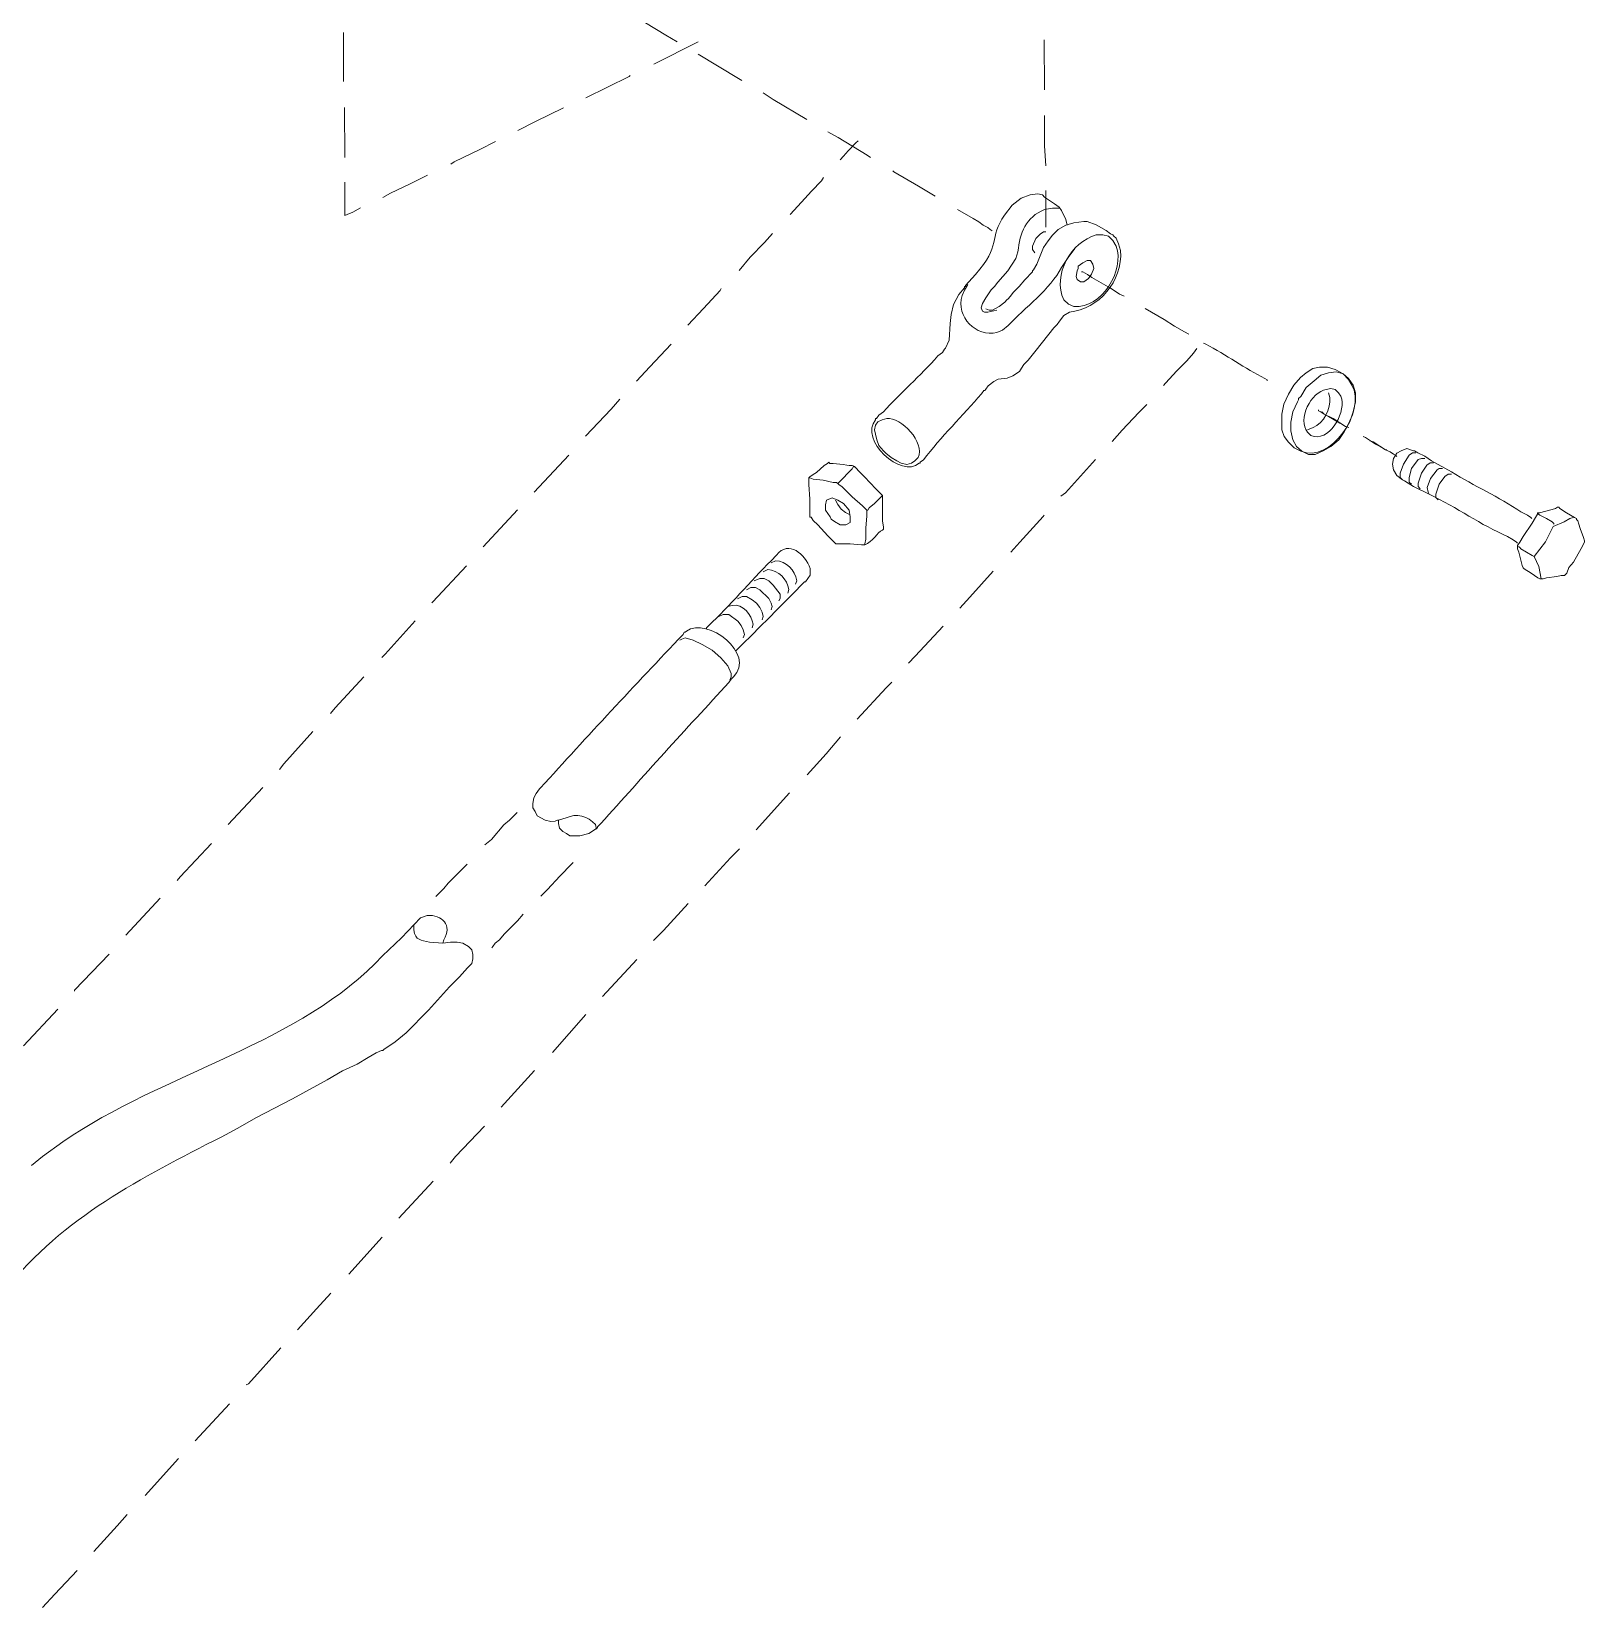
# Model space of a CAD drawing. Extents: x 0 to 593, y 0 to 274.
# Drawn here: x 539.98 to 570.89, y 79.55 to 110.9 of the extents above; entities that cross this region are included whole.
import ezdxf

# ---------------------------------------------------------------- set-up
doc = ezdxf.new("R2010")
doc.units = 0
doc.header["$LTSCALE"] = 0.3
doc.header["$MEASUREMENT"] = 0
doc.layers.add('1', color=1, linetype='CONTINUOUS')

msp = doc.modelspace()

# ---------------------------------------------------------------- linework, layer by layer
at = {"layer": '1', "color": 41, "lineweight": 13}
for points in [[(552.83, 110.695), (552.608, 110.827), (551.985, 111.203)], [(546.193, 109.901), (546.19, 110.878)], [(553.252, 110.696), (552.365, 110.249)], [(560.138, 109.736), (560.135, 110.735)], [(554.12, 109.921), (554.053, 109.965), (553.252, 110.451)], [(551.899, 110.026), (551.877, 110.004), (551.012, 109.58)], [(555.41, 109.147), (554.742, 109.545), (554.542, 109.678)], [(546.219, 108.391), (546.216, 109.39)], [(550.568, 109.379), (550.014, 109.111), (549.659, 108.933)], [(560.164, 108.226), (560.14, 108.626), (560.139, 109.225)], [(556.677, 108.395), (556.61, 108.439), (556.032, 108.793), (555.832, 108.904)], [(549.216, 108.709), (548.905, 108.553), (548.395, 108.308), (548.328, 108.263)], [(556.078, 108.349), (556.144, 108.416), (556.233, 108.527), (556.388, 108.683), (556.432, 108.727)], [(546.532, 107.393), (546.377, 107.303), (546.266, 107.259), (546.222, 107.236), (546.22, 107.902)], [(547.863, 108.04), (547.508, 107.861), (547.131, 107.683), (546.976, 107.594)], [(555.081, 107.259), (555.303, 107.503), (555.502, 107.726), (555.701, 107.926), (555.746, 107.993)], [(557.967, 107.621), (557.633, 107.82), (557.144, 108.107), (557.122, 108.13)], [(559.345, 107.247), (559.5, 107.447), (559.677, 107.581), (559.854, 107.648), (560.01, 107.671), (560.099, 107.649), (560.143, 107.604), (560.343, 107.472), (560.432, 107.405), (560.477, 107.339), (560.566, 107.161), (560.589, 107.05)], [(560.167, 107.005), (560.165, 107.738)], [(559.101, 106.936), (559.057, 106.958), (559.012, 107.002), (558.923, 107.046), (558.834, 107.113), (558.723, 107.179), (558.412, 107.356)], [(560.432, 107.383), (560.299, 107.383), (560.144, 107.36)], [(558.972, 105.381), (559.038, 105.359), (559.105, 105.359), (559.238, 105.426), (559.349, 105.515), (559.393, 105.56), (559.415, 105.582), (559.46, 105.626), (559.526, 105.715), (559.637, 105.827), (559.747, 105.96), (559.903, 106.116), (559.902, 106.138), (559.925, 106.16), (559.991, 106.272), (560.123, 106.605), (560.212, 106.738), (560.3, 106.85), (560.411, 106.961), (560.566, 107.05), (560.722, 107.095), (560.921, 107.118), (560.988, 107.118), (561.166, 107.052), (561.366, 106.941), (561.455, 106.875), (561.499, 106.853), (561.522, 106.831), (561.566, 106.786), (561.611, 106.675), (561.656, 106.542)], [(560.167, 106.916), (560.123, 106.916), (560.056, 106.871), (559.967, 106.782), (559.901, 106.627), (559.901, 106.56), (559.946, 106.494)], [(554.063, 106.146), (554.284, 106.413), (554.572, 106.702), (554.727, 106.88)], [(560.48, 106.206), (560.612, 106.406), (560.745, 106.584)], [(559.613, 106.515), (559.569, 106.382), (559.414, 106.137), (559.215, 105.914), (559.148, 105.825), (559.082, 105.759), (558.971, 105.603), (558.905, 105.492), (558.883, 105.403), (558.905, 105.336), (558.95, 105.314), (559.016, 105.314), (559.194, 105.359)], [(558.019, 104.446), (558.108, 104.513), (558.152, 104.579), (558.174, 104.602), (558.241, 104.757), (558.262, 105.09), (558.284, 105.268), (558.328, 105.468), (558.438, 105.668), (558.549, 105.802), (558.549, 105.824), (558.571, 105.824), (558.571, 105.846), (558.77, 106.069)], [(560.902, 106.118), (560.88, 106.118)], [(553.044, 105.055), (553.354, 105.389), (553.686, 105.745), (553.708, 105.79)], [(558.615, 105.869), (558.549, 105.757), (558.505, 105.646)], [(561.725, 105.632), (561.636, 105.676)], [(560.637, 105.318), (560.526, 105.252), (560.438, 105.14), (560.394, 105.074), (560.327, 105.007), (559.973, 104.562), (559.818, 104.362), (559.73, 104.273), (559.685, 104.206), (559.641, 104.139), (559.508, 104.05), (559.397, 104.005), (559.22, 103.983), (559.131, 103.938), (559.02, 103.849), (558.976, 103.782), (558.954, 103.76), (558.931, 103.76), (558.887, 103.693)], [(563.014, 104.88), (562.925, 104.924), (562.725, 105.035), (562.525, 105.168), (562.147, 105.389)], [(559.195, 104.915), (559.306, 104.96), (559.417, 105.049)], [(563.303, 104.703), (563.348, 104.681)], [(552.025, 103.942), (552.291, 104.232), (552.712, 104.677)], [(562.506, 103.858), (562.55, 103.902), (562.772, 104.147), (562.971, 104.347), (563.104, 104.503), (563.17, 104.592)], [(565.241, 102.554), (565.107, 102.621), (564.996, 102.731), (564.907, 102.842), (564.862, 102.975), (564.861, 103.286), (564.905, 103.486), (564.994, 103.686), (565.104, 103.864), (565.237, 104.02), (565.348, 104.109), (565.481, 104.198), (565.614, 104.221), (565.769, 104.221), (565.925, 104.177), (566.081, 104.089), (566.192, 103.978), (566.259, 103.867)], [(564.526, 103.996), (564.571, 103.974), (564.571, 103.952)], [(565.748, 103.777), (565.837, 103.799), (565.926, 103.777), (565.993, 103.711), (566.037, 103.644)], [(551.007, 102.852), (551.516, 103.386), (551.693, 103.586)], [(561.488, 102.745), (561.687, 102.967), (562.019, 103.323), (562.174, 103.479)], [(565.793, 103.71), (565.815, 103.622)], [(557.625, 102.424), (557.558, 102.357), (557.492, 102.313), (557.403, 102.29), (557.292, 102.312), (557.203, 102.357), (557.092, 102.423), (556.981, 102.511), (556.936, 102.556), (556.847, 102.667), (556.802, 102.777), (556.78, 102.888), (556.757, 102.977), (556.779, 103.066), (556.824, 103.133), (556.912, 103.177), (557.001, 103.2)], [(556.779, 103.177), (556.779, 103.199), (556.801, 103.199), (556.845, 103.266), (556.934, 103.333)], [(565.594, 103.377), (565.594, 103.355), (565.638, 103.333), (565.705, 103.288), (565.794, 103.244), (566.016, 103.111), (566.061, 103.089)], [(565.661, 103.333), (565.705, 103.288), (565.883, 103.2), (566.128, 103.045), (566.194, 103.023)], [(565.484, 103.021), (565.373, 102.977)], [(565.506, 102.844), (565.44, 102.866), (565.373, 102.932)], [(566.483, 102.846), (566.528, 102.824), (566.728, 102.691), (566.817, 102.647), (566.884, 102.603), (566.928, 102.581), (566.95, 102.581)], [(566.617, 102.758), (566.683, 102.736), (566.928, 102.581), (567.017, 102.537), (567.084, 102.492), (567.128, 102.47), (567.15, 102.448)], [(568.239, 102.14), (567.839, 102.361), (567.706, 102.45), (567.572, 102.516), (567.506, 102.56), (567.483, 102.56), (567.35, 102.604), (567.239, 102.559), (567.15, 102.515), (567.084, 102.404), (567.062, 102.292), (567.085, 102.182), (567.151, 102.071), (567.263, 101.982), (567.307, 101.96), (567.374, 101.916), (567.485, 101.849), (567.796, 101.695)], [(567.528, 102.516), (567.461, 102.516), (567.395, 102.471), (567.284, 102.293), (567.218, 102.115), (567.218, 102.026), (567.263, 101.982)], [(549.988, 101.739), (550.674, 102.473)], [(556.563, 100.69), (556.497, 100.689), (556.275, 100.711), (555.986, 100.71), (555.964, 100.733), (555.83, 100.865), (555.63, 101.087), (555.541, 101.176), (555.496, 101.242), (555.474, 101.242), (555.473, 101.597), (555.45, 101.886), (555.45, 102.019), (555.472, 102.041), (555.538, 102.086), (555.605, 102.131), (555.76, 102.264), (555.826, 102.309), (555.849, 102.331), (555.871, 102.309), (555.937, 102.309), (556.137, 102.287)], [(556.027, 101.91), (556.049, 101.932), (556.315, 102.199), (556.337, 102.243), (556.359, 102.243)], [(557.736, 102.38), (557.669, 102.336), (557.669, 102.313), (557.647, 102.313)], [(560.469, 101.654), (560.557, 101.721), (561.155, 102.389)], [(567.706, 102.405), (567.639, 102.405), (567.573, 102.383), (567.44, 102.205), (567.396, 102.027), (567.396, 101.938), (567.441, 101.894)], [(567.884, 102.317), (567.817, 102.317), (567.75, 102.272), (567.64, 102.116), (567.574, 101.916), (567.574, 101.85), (567.618, 101.805)], [(568.061, 102.206), (567.995, 102.206), (567.951, 102.184), (567.818, 102.006), (567.752, 101.828), (567.774, 101.739), (567.796, 101.695)], [(555.45, 102.019), (555.472, 102.019), (555.539, 101.997), (555.738, 101.975), (555.938, 101.932), (556.005, 101.932), (556.027, 101.91), (556.05, 101.887), (556.116, 101.843), (556.317, 101.644), (556.517, 101.467), (556.584, 101.4), (556.606, 101.378), (556.606, 101.267), (556.585, 101.023), (556.585, 100.801), (556.563, 100.712), (556.563, 100.69)], [(556.449, 102.155), (556.56, 102.044), (556.782, 101.8), (556.916, 101.668), (556.917, 101.157), (556.94, 101.046), (556.94, 101.001), (556.918, 100.979)], [(568.239, 102.096), (568.173, 102.095), (568.106, 102.051), (567.996, 101.895), (567.93, 101.695), (567.93, 101.629), (567.974, 101.584)], [(555.984, 101.576), (556.028, 101.488), (556.095, 101.399), (556.184, 101.333), (556.273, 101.288)], [(556.606, 101.378), (556.628, 101.378), (556.65, 101.423), (556.761, 101.512), (556.872, 101.623), (556.894, 101.645), (556.916, 101.668)], [(548.969, 100.648), (549.656, 101.383)], [(559.472, 100.541), (559.65, 100.742), (560.115, 101.254), (560.137, 101.276)], [(569.84, 101.211), (569.818, 101.234), (569.751, 101.278), (569.618, 101.344)], [(570.285, 101.102), (570.262, 101.124), (570.24, 101.146), (570.129, 101.212), (569.996, 101.278), (569.973, 101.301), (569.951, 101.323)], [(570.662, 101.236), (570.595, 101.213), (570.484, 101.146), (570.263, 101.057), (570.108, 100.746), (569.887, 100.457), (569.976, 100.257), (570.021, 100.013)], [(569.353, 100.855), (569.464, 100.789), (569.531, 100.744), (569.553, 100.722)], [(569.887, 100.457), (569.842, 100.479), (569.731, 100.545), (569.62, 100.611), (569.598, 100.633), (569.575, 100.656)], [(554.699, 100.374), (554.81, 100.485)], [(554.699, 100.33), (554.788, 100.374)], [(547.951, 99.536), (547.973, 99.558), (548.637, 100.27)], [(554.367, 99.974), (554.478, 100.018), (554.566, 100.018), (554.655, 99.974), (554.744, 99.886), (554.878, 99.708), (554.878, 99.62), (554.856, 99.575)], [(554.544, 100.152), (554.633, 100.196)], [(558.454, 99.429), (558.653, 99.651), (559.118, 100.163)], [(554.212, 99.796), (554.3, 99.84), (554.389, 99.84), (554.478, 99.796), (554.656, 99.619), (554.701, 99.53), (554.723, 99.464), (554.701, 99.397)], [(555.056, 99.798), (555.033, 99.731)], [(555.211, 99.976), (555.188, 99.909)], [(553.835, 99.462), (553.924, 99.484)], [(554.035, 99.617), (554.123, 99.662), (554.212, 99.662), (554.323, 99.596), (554.412, 99.53), (554.479, 99.441), (554.524, 99.352), (554.546, 99.263), (554.524, 99.197)], [(546.954, 98.445), (547.021, 98.512), (547.618, 99.18)], [(553.414, 99.016), (553.414, 99.039), (553.459, 99.083)], [(553.658, 99.261), (553.747, 99.306), (553.858, 99.306), (554.036, 99.173), (554.103, 99.085), (554.147, 98.996), (554.17, 98.907), (554.148, 98.841)], [(554.347, 99.108), (554.325, 99.041)], [(557.435, 98.338), (557.568, 98.472), (558.122, 99.073)], [(552.882, 98.793), (552.926, 98.815), (552.993, 98.838), (553.148, 98.794), (553.326, 98.705), (553.526, 98.595), (553.704, 98.44), (553.838, 98.285), (553.905, 98.129), (553.905, 98.063), (553.883, 97.996)], [(545.936, 97.332), (546.024, 97.444), (546.6, 98.067)], [(556.416, 97.225), (556.992, 97.848), (557.103, 97.96)], [(544.917, 96.219), (545.005, 96.331), (545.581, 96.976)], [(555.42, 96.113), (555.796, 96.535), (556.084, 96.869)], [(543.898, 95.129), (544.585, 95.863)], [(554.401, 95.022), (555.066, 95.756)], [(550.471, 95.212), (550.626, 95.257)], [(551.204, 95.125), (551.226, 95.036)], [(542.88, 94.016), (542.946, 94.083), (543.566, 94.751)], [(550.119, 93.701), (550.252, 93.835), (550.496, 94.102), (550.739, 94.347), (550.761, 94.369)], [(553.383, 93.909), (553.892, 94.466), (554.069, 94.644)], [(541.861, 92.926), (542.547, 93.66)], [(552.364, 92.819), (552.563, 93.019), (553.051, 93.553)], [(547.855, 93.318), (547.722, 93.273), (547.346, 92.873), (546.969, 92.516)], [(547.589, 93.118), (547.589, 93.029)], [(549.145, 92.677), (549.167, 92.7), (549.211, 92.766), (549.3, 92.833), (549.388, 92.944), (549.654, 93.212), (549.765, 93.345)], [(543.758, 88.911), (544.091, 89.09), (544.446, 89.29), (545.178, 89.67), (545.865, 90.049), (546.175, 90.227), (546.464, 90.361), (546.685, 90.495), (546.841, 90.584), (546.952, 90.629), (546.974, 90.629), (546.996, 90.651), (547.218, 90.807), (547.439, 90.985), (547.882, 91.431), (548.303, 91.898), (548.502, 92.098), (548.657, 92.276), (548.724, 92.343), (548.746, 92.365), (548.768, 92.454), (548.768, 92.543), (548.745, 92.632), (548.678, 92.698), (548.567, 92.765), (548.456, 92.787), (548.323, 92.786), (548.167, 92.764), (548.19, 92.83)], [(547.901, 92.785), (548.167, 92.764)], [(540.842, 91.813), (540.842, 91.835), (541.529, 92.547)], [(551.345, 91.706), (552.032, 92.44)], [(539.824, 90.722), (540.51, 91.457)], [(550.349, 90.593), (551.013, 91.35)], [(549.33, 89.502), (549.995, 90.237)], [(548.312, 88.39), (548.422, 88.523), (548.998, 89.124)], [(540.606, 88.814), (540.207, 88.525), (539.985, 88.347)], [(547.293, 87.299), (547.98, 88.034)], [(546.297, 86.186), (546.961, 86.921)], [(545.278, 85.074), (545.654, 85.496), (545.942, 85.808)], [(544.259, 83.983), (544.304, 84.005), (544.946, 84.717)], [(543.241, 82.87), (543.927, 83.605)], [(542.244, 81.78), (542.908, 82.514)], [(541.225, 80.667), (541.691, 81.179), (541.89, 81.401)], [(540.207, 79.554), (540.45, 79.821), (540.893, 80.289)]]:
    msp.add_lwpolyline(points, dxfattribs=at)
for points in [[(561.411, 106.83), (561.3, 106.852), (561.166, 106.852), (561.3, 106.852), (561.411, 106.83), (561.5, 106.742), (561.567, 106.631), (561.5, 106.742)], [(561.057, 106.341), (561.101, 106.274), (561.124, 106.186), (561.079, 106.075), (561.013, 105.986), (560.924, 105.919), (560.858, 105.919), (560.791, 105.963), (560.769, 106.029), (560.791, 106.14), (560.813, 106.185), (560.813, 106.229), (560.901, 106.296), (560.99, 106.341)], [(560.526, 105.562), (560.615, 105.474), (560.726, 105.43), (560.615, 105.474)], [(566.081, 104.089), (566.192, 104), (566.281, 103.867), (566.326, 103.712), (566.326, 103.534), (566.282, 103.334), (566.216, 103.134), (566.106, 102.934), (565.995, 102.778), (565.84, 102.645), (565.685, 102.556), (565.529, 102.489), (565.396, 102.488), (565.263, 102.554), (565.152, 102.643), (565.085, 102.776), (565.04, 102.954), (565.039, 103.131), (565.083, 103.331), (565.172, 103.531), (565.194, 103.576), (565.194, 103.598), (565.238, 103.642), (565.348, 103.82), (565.504, 103.954), (565.637, 104.065), (565.792, 104.11), (565.947, 104.133)], [(555.806, 101.576), (555.917, 101.621), (556.028, 101.576), (556.139, 101.51), (556.251, 101.377), (556.273, 101.244), (556.273, 101.133), (556.185, 101.088), (556.074, 101.088), (555.963, 101.154), (555.896, 101.199), (555.873, 101.243), (555.784, 101.376), (555.784, 101.487)], [(570.885, 100.748), (570.863, 100.703), (570.819, 100.614), (570.664, 100.347), (570.576, 100.236), (570.531, 100.125), (570.487, 100.081), (570.421, 100.08), (570.332, 100.058), (570.132, 100.035), (570.065, 100.013), (569.999, 100.013), (569.954, 100.035), (569.821, 100.123), (569.687, 100.212), (569.665, 100.234), (569.643, 100.278), (569.576, 100.545), (569.553, 100.611), (569.553, 100.678), (569.597, 100.745), (569.664, 100.856), (569.841, 101.123), (569.907, 101.234), (569.951, 101.301), (569.951, 101.323), (569.996, 101.323), (570.062, 101.345), (570.24, 101.39), (570.306, 101.412), (570.351, 101.435), (570.373, 101.435), (570.395, 101.413), (570.528, 101.324), (570.684, 101.236), (570.729, 101.214), (570.729, 101.191), (570.751, 101.169), (570.773, 101.103), (570.796, 101.014), (570.863, 100.836), (570.885, 100.77)], [(549.649, 95.365), (549.627, 95.343), (549.494, 95.21), (549.383, 95.12), (549.139, 94.831), (549.006, 94.72), (549.139, 94.831), (549.383, 95.12), (549.494, 95.21), (549.627, 95.343)], [(548.652, 94.341), (548.276, 93.963), (548.187, 93.852), (548.098, 93.763), (548.054, 93.718), (548.032, 93.696), (548.054, 93.718), (548.098, 93.763), (548.187, 93.852), (548.276, 93.963)]]:
    msp.add_lwpolyline(points, close=True, dxfattribs=at)
for points in [[(555.476, 100.221), (555.477, 100.087), (555.388, 99.954), (555.366, 99.954, -0.005123), (554.015, 98.596), (553.993, 98.574)], [(553.95, 98.063), (553.905, 98.018), (553.861, 97.952, 0.004209), (551.315, 95.147), (551.248, 95.081), (551.248, 95.059), (551.071, 94.947), (550.893, 94.902), (550.693, 94.902), (550.627, 94.946), (550.56, 94.99), (550.493, 95.057), (550.471, 95.145), (550.471, 95.212), (550.448, 95.212), (550.404, 95.19), (550.315, 95.189), (550.204, 95.211), (550.049, 95.3), (550.004, 95.388), (549.959, 95.455), (549.959, 95.544), (549.981, 95.655), (550.025, 95.744), (550.092, 95.833), (550.114, 95.855, -0.006394), (552.948, 98.904), (552.97, 98.949), (552.993, 98.949), (553.015, 98.971)]]:
    msp.add_lwpolyline(points, format="xyb", dxfattribs=at)
for points in [[(558.77, 106.069), (559.28, 106.637), (559.028, 106.793), (559.345, 107.247)], [(560.144, 107.36), (559.766, 107.201), (559.649, 106.9), (559.613, 106.515)], [(560.526, 105.562), (560.287, 106.061), (560.679, 106.716), (561.166, 106.852)], [(560.526, 105.562), (560.287, 106.061), (560.679, 106.716), (561.166, 106.852)], [(561.567, 106.631), (561.744, 106.155), (561.276, 105.374), (560.726, 105.43)], [(561.567, 106.631), (561.744, 106.155), (561.276, 105.374), (560.726, 105.43)], [(561.656, 106.542), (561.694, 105.932), (561.231, 105.38), (560.637, 105.318)], [(559.417, 105.049), (559.749, 105.401), (560.255, 105.776), (560.48, 106.206)], [(561.636, 105.676), (561.397, 105.835), (561.145, 105.968), (560.902, 106.118)], [(558.505, 105.646), (558.367, 105.224), (558.782, 104.813), (559.195, 104.915)], [(556.934, 103.333), (557.275, 103.707), (557.663, 104.04), (558.019, 104.446)], [(563.348, 104.681), (563.753, 104.464), (564.129, 104.201), (564.526, 103.996)], [(565.373, 102.932), (565.167, 103.172), (565.447, 103.744), (565.748, 103.777)], [(566.259, 103.867), (566.537, 103.342), (565.839, 102.293), (565.241, 102.554)], [(558.887, 103.693), (558.518, 103.267), (558.077, 102.829), (557.736, 102.38)], [(565.815, 103.622), (565.84, 103.393), (565.704, 103.111), (565.484, 103.021)], [(566.037, 103.644), (566.151, 103.364), (565.861, 102.784), (565.506, 102.844)], [(557.647, 102.313), (557.29, 101.992), (556.441, 102.783), (556.779, 103.177)], [(557.001, 103.2), (557.288, 103.241), (557.772, 102.721), (557.625, 102.424)], [(556.137, 102.287), (556.365, 102.222), (556.271, 102.34), (556.449, 102.155)], [(569.618, 101.344), (569.185, 101.644), (568.687, 101.86), (568.239, 102.14)], [(567.796, 101.695), (568.345, 101.432), (568.832, 101.08), (569.353, 100.855)], [(556.918, 100.979), (556.81, 100.939), (556.728, 100.752), (556.563, 100.69)], [(554.81, 100.485), (555.052, 100.792), (555.378, 100.506), (555.476, 100.221)], [(553.459, 99.083), (553.868, 99.472), (554.297, 99.963), (554.699, 100.374)], [(554.788, 100.374), (555.003, 100.359), (555.177, 100.187), (555.211, 99.976)], [(554.633, 100.196), (554.848, 100.181), (555.022, 100.01), (555.056, 99.798)], [(553.924, 99.484), (554.145, 99.521), (554.306, 99.3), (554.347, 99.108)], [(553.015, 98.971), (553.434, 99.272), (554.409, 98.519), (553.95, 98.063)], [(550.626, 95.257), (550.819, 95.362), (551.068, 95.289), (551.204, 95.125)], [(548.19, 92.83), (548.366, 93.13), (548.153, 93.334), (547.855, 93.318)], [(547.589, 93.029), (547.624, 92.813), (547.735, 92.83), (547.901, 92.785)], [(546.969, 92.516), (545.358, 90.767), (542.602, 90.192), (540.606, 88.814)], [(539.48, 85.881), (540.6, 87.312), (542.186, 88.106), (543.758, 88.911)]]:
    msp.add_open_spline(points, degree=3, dxfattribs=at)

doc.saveas('drawing.dxf')
